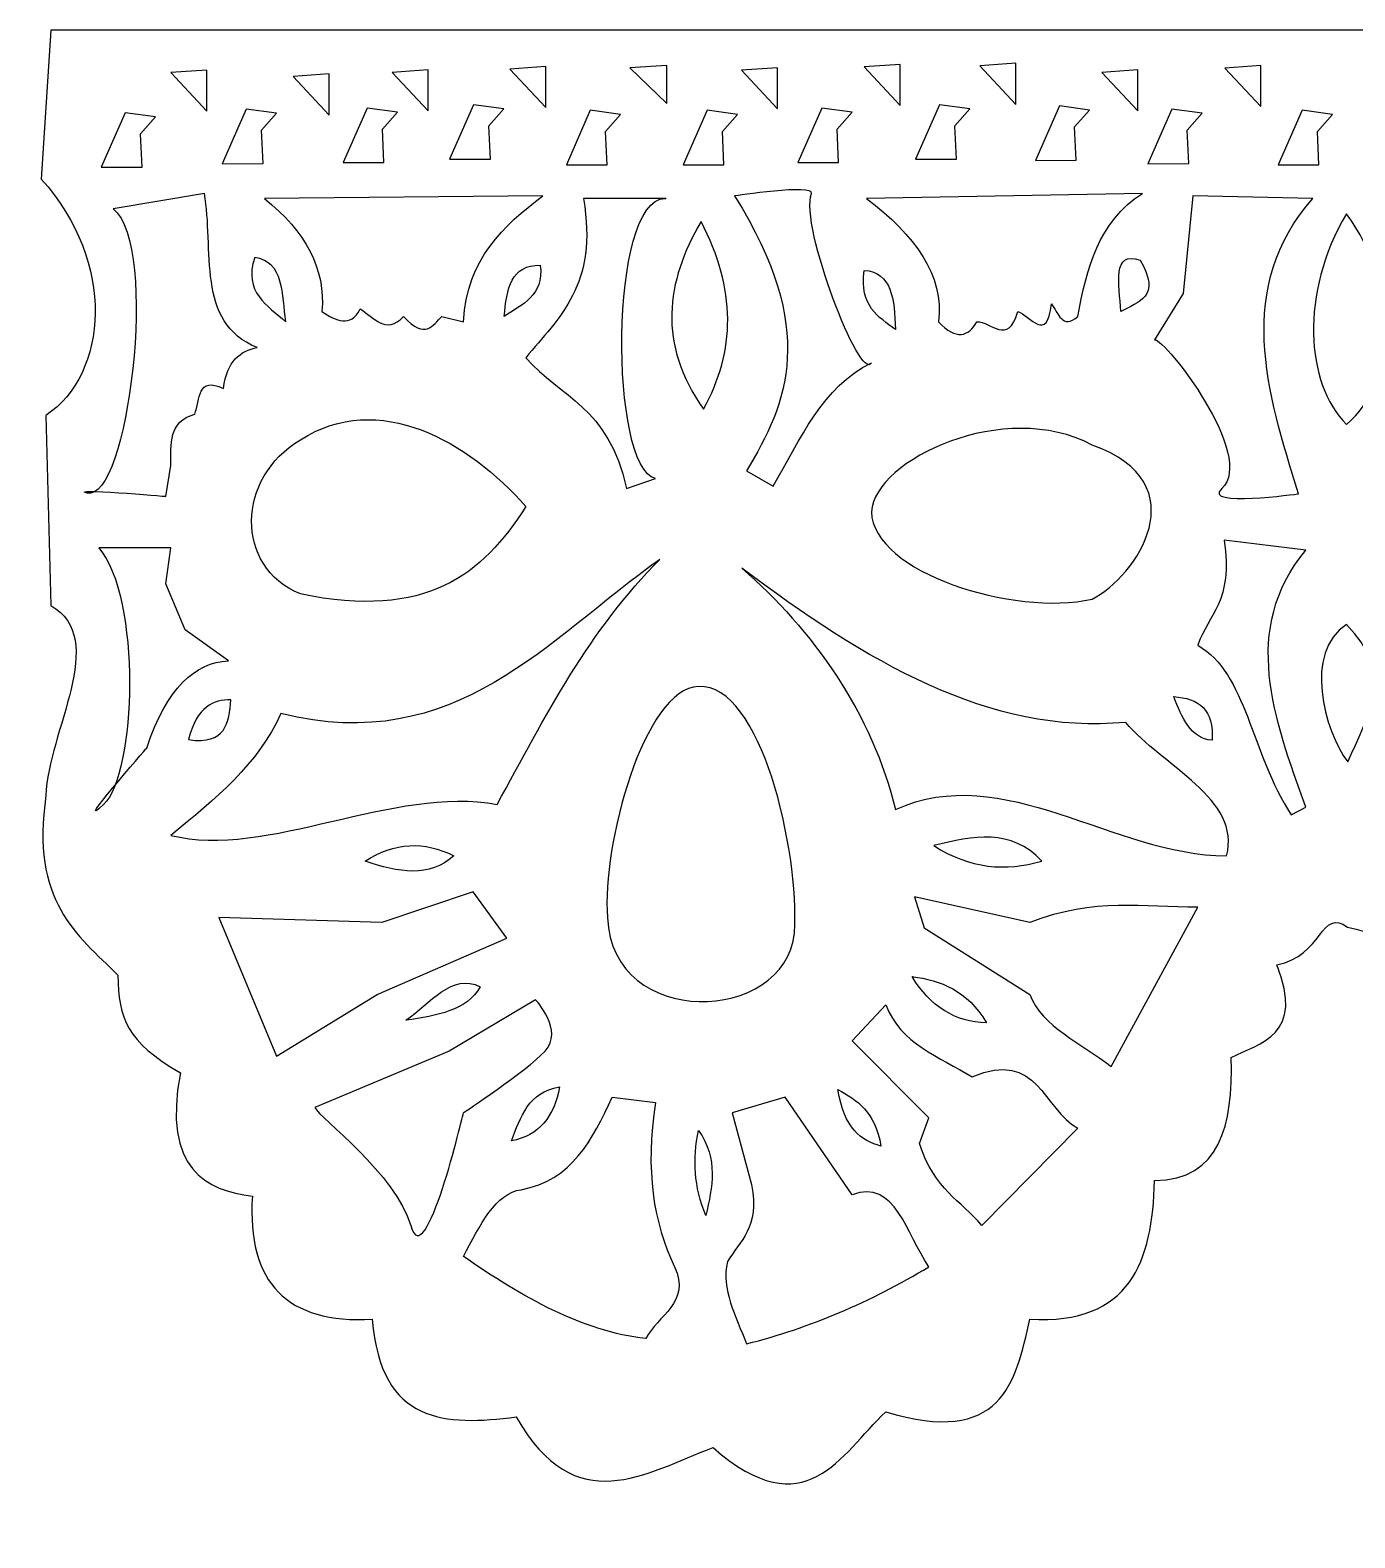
# Model space of a CAD drawing. Header units: centimetres. Extents: x -10.2 to 8.9, y -10.3 to -5.9.
# Drawn here: x -10.249 to -6.358, y -10.285 to -5.857 of the extents above; entities that cross this region are included whole.
import ezdxf

# ---------------------------------------------------------------- set-up
doc = ezdxf.new("R2010")
doc.units = ezdxf.units.CM
doc.header["$MEASUREMENT"] = 0
doc.layers.add('Layer 1', color=7, linetype='Continuous')

msp = doc.modelspace()

# ---------------------------------------------------------------- linework, layer by layer
at = {"layer": 'Layer 1', "color": 253, "lineweight": 25}
msp.add_open_spline([(-10.1886, -5.85651), (-10.1886, -5.85651), (8.85746, -5.85651), (8.85746, -5.85651), (8.85746, -5.85651), (8.85746, -5.85651), (8.87156, -6.24875), (8.87156, -6.24875), (8.87156, -6.24875), (8.87156, -6.24875), (8.81517, -6.30909), (8.81517, -6.30909), (8.81517, -6.30909), (8.68114, -6.53877), (8.73843, -6.77869), (8.78698, -7.01813), (8.78698, -7.01813), (8.78698, -7.01813), (8.80107, -7.47071), (8.80107, -7.47071), (8.80107, -7.47071), (8.70332, -7.57375), (8.72299, -7.79278), (8.74468, -8.01381), (8.74468, -8.01381), (8.74468, -8.01381), (8.77288, -8.3457), (8.77288, -8.3457), (8.77288, -8.3457), (8.77339, -8.48009), (8.74312, -8.57714), (8.6037, -8.54182), (8.6037, -8.54182), (8.61717, -8.73713), (8.56204, -8.84435), (8.43453, -8.85863), (8.43453, -8.85863), (8.46686, -9.11774), (8.358, -9.20057), (8.22307, -9.25087), (8.22307, -9.25087), (8.18817, -9.4516), (8.19068, -9.68835), (7.88472, -9.62802), (7.88472, -9.62802), (7.79149, -9.7949), (7.73099, -10.04584), (7.50408, -9.86939), (7.50408, -9.86939), (7.32012, -10.00578), (7.16126, -10.26158), (6.89788, -10.02025), (6.89788, -10.02025), (6.80557, -10.14791), (6.51197, -10.28514), (6.34806, -9.89956), (6.34806, -9.89956), (6.16682, -9.98559), (5.9869, -10.00933), (5.88284, -9.6431), (5.88284, -9.6431), (5.68139, -9.58837), (5.49208, -9.57544), (5.60088, -9.29612), (5.60088, -9.29612), (5.43677, -9.19999), (5.2567, -9.10827), (5.37532, -8.93406), (5.37532, -8.93406), (5.29983, -8.84776), (5.12954, -8.85726), (5.20615, -8.61725), (5.20615, -8.61725), (5.15075, -8.58578), (5.1008, -8.63016), (5.03697, -8.48148), (5.03697, -8.48148), (4.97707, -8.52723), (4.95379, -8.62687), (4.82551, -8.57199), (4.82551, -8.57199), (4.7967, -8.71863), (4.77984, -8.88231), (4.64223, -8.87371), (4.64223, -8.87371), (4.63941, -9.14679), (4.5648, -9.23832), (4.45896, -9.25087), (4.45896, -9.25087), (4.42871, -9.53664), (4.29182, -9.65397), (4.06423, -9.62802), (4.06423, -9.62802), (4.03311, -9.88585), (3.92124, -9.99835), (3.68359, -9.88448), (3.68359, -9.88448), (3.4911, -10.16478), (3.29337, -10.19239), (3.09148, -10.02025), (3.09148, -10.02025), (2.91682, -10.1341), (2.74496, -10.20687), (2.59806, -9.91465), (2.59806, -9.91465), (2.45665, -9.96276), (2.21506, -10.01199), (2.14693, -9.67327), (2.14693, -9.67327), (1.98666, -9.68971), (1.71351, -9.60765), (1.79449, -9.31121), (1.79449, -9.31121), (1.61681, -9.24788), (1.49009, -9.1468), (1.55483, -8.90389), (1.55483, -8.90389), (1.44532, -8.85002), (1.35589, -8.78041), (1.38565, -8.61725), (1.38565, -8.61725), (1.29102, -8.61958), (1.24573, -8.55402), (1.21648, -8.46639), (1.21648, -8.46639), (1.16887, -8.57001), (1.0943, -8.58708), (1.01911, -8.60217), (1.01911, -8.60217), (1.0576, -8.78562), (0.96528, -8.8602), (0.83584, -8.90389), (0.83584, -8.90389), (0.89934, -9.14029), (0.77848, -9.19735), (0.63847, -9.23578), (0.63847, -9.23578), (0.63346, -9.55667), (0.49746, -9.67367), (0.28603, -9.67327), (0.28603, -9.67327), (0.22392, -9.8577), (0.13763, -10.01225), (-0.1651, -9.89956), (-0.1651, -9.89956), (-0.30037, -10.1133), (-0.45807, -10.22622), (-0.68672, -10.02025), (-0.68672, -10.02025), (-0.9151, -10.18924), (-1.10211, -10.17673), (-1.23653, -9.93351), (-1.23653, -9.93351), (-1.42917, -10.00409), (-1.66816, -9.91734), (-1.67708, -9.62047), (-1.67708, -9.62047), (-1.94494, -9.62802), (-2.05302, -9.50607), (-2.02953, -9.23201), (-2.02953, -9.23201), (-2.20096, -9.23681), (-2.27396, -9.09142), (-2.24452, -8.83977), (-2.24452, -8.83977), (-2.36486, -8.79555), (-2.45433, -8.72553), (-2.43836, -8.53051), (-2.43836, -8.53051), (-2.54454, -8.52159), (-2.56111, -8.50309), (-2.58639, -8.42113), (-2.58639, -8.42113), (-2.64796, -8.46587), (-2.66412, -8.57807), (-2.78728, -8.55691), (-2.78728, -8.55691), (-2.7736, -8.73841), (-2.82929, -8.85805), (-2.98465, -8.8888), (-2.98465, -8.8888), (-2.90476, -9.1), (-2.96585, -9.21566), (-3.16792, -9.23578), (-3.16792, -9.23578), (-3.15416, -9.50194), (-3.23867, -9.66294), (-3.50627, -9.62802), (-3.50627, -9.62802), (-3.57609, -10.0119), (-3.76872, -9.94086), (-3.9574, -9.88448), (-3.9574, -9.88448), (-4.06893, -10.15476), (-4.25941, -10.18744), (-4.52131, -10.00517), (-4.52131, -10.00517), (-4.70393, -10.19542), (-4.87439, -10.1818), (-5.02883, -9.89956), (-5.02883, -9.89956), (-5.23383, -9.95111), (-5.40601, -9.93241), (-5.46586, -9.67327), (-5.46586, -9.67327), (-5.66904, -9.62542), (-5.8788, -9.58368), (-5.78426, -9.25879), (-5.78426, -9.25879), (-5.94923, -9.26447), (-6.06463, -9.13075), (-6.02393, -8.89672), (-6.02393, -8.89672), (-6.12843, -8.81499), (-6.21373, -8.75663), (-6.19894, -8.63234), (-6.19894, -8.63234), (-6.22583, -8.534), (-6.31276, -8.50549), (-6.37894, -8.49123), (-6.37894, -8.49123), (-6.45729, -8.43282), (-6.45199, -8.57568), (-6.58698, -8.60217), (-6.58698, -8.60217), (-6.50319, -8.80794), (-6.63742, -8.83282), (-6.72056, -8.87371), (-6.72056, -8.87371), (-6.71542, -9.07463), (-6.75339, -9.23248), (-6.94612, -9.23578), (-6.94612, -9.23578), (-6.9522, -9.4732), (-7.01665, -9.65953), (-7.31266, -9.6431), (-7.31266, -9.6431), (-7.35349, -9.83146), (-7.3962, -10.018), (-7.73559, -9.91465), (-7.73559, -9.91465), (-7.86943, -10.04267), (-7.97048, -10.25682), (-8.24311, -10.02025), (-8.24311, -10.02025), (-8.44276, -10.09456), (-8.64691, -10.23644), (-8.82112, -9.92974), (-8.82112, -9.92974), (-9.02885, -9.95664), (-9.21946, -9.95215), (-9.24405, -9.6431), (-9.24405, -9.6431), (-9.49362, -9.65669), (-9.61276, -9.53769), (-9.5965, -9.28104), (-9.5965, -9.28104), (-9.73082, -9.26493), (-9.86154, -9.20306), (-9.80796, -8.91897), (-9.80796, -8.91897), (-9.96589, -8.82767), (-9.99, -8.75992), (-9.99124, -8.63234), (-9.99124, -8.63234), (-10.11143, -8.51362), (-10.24926, -8.41522), (-10.2027, -8.10433), (-10.2027, -8.10433), (-10.19796, -7.91825), (-10.016, -7.64464), (-10.1886, -7.54614), (-10.1886, -7.54614), (-10.1886, -7.54614), (-10.2027, -6.98796), (-10.2027, -6.98796), (-10.2027, -6.98796), (-10.02021, -6.86658), (-9.99547, -6.53848), (-10.2168, -6.294), (-10.2168, -6.294), (-10.2168, -6.294), (-10.1886, -5.85651), (-10.1886, -5.85651)], degree=3, knots=[0, 0, 0, 0, 0.0138889, 0.0138889, 0.0138889, 0.0138889, 0.0277778, 0.0277778, 0.0277778, 0.0277778, 0.0416667, 0.0416667, 0.0416667, 0.0416667, 0.0555556, 0.0555556, 0.0555556, 0.0555556, 0.0694444, 0.0694444, 0.0694444, 0.0694444, 0.0833333, 0.0833333, 0.0833333, 0.0833333, 0.0972222, 0.0972222, 0.0972222, 0.0972222, 0.1111111, 0.1111111, 0.1111111, 0.1111111, 0.125, 0.125, 0.125, 0.125, 0.1388889, 0.1388889, 0.1388889, 0.1388889, 0.1527778, 0.1527778, 0.1527778, 0.1527778, 0.1666667, 0.1666667, 0.1666667, 0.1666667, 0.1805556, 0.1805556, 0.1805556, 0.1805556, 0.1944444, 0.1944444, 0.1944444, 0.1944444, 0.2083333, 0.2083333, 0.2083333, 0.2083333, 0.2222222, 0.2222222, 0.2222222, 0.2222222, 0.2361111, 0.2361111, 0.2361111, 0.2361111, 0.25, 0.25, 0.25, 0.25, 0.2638889, 0.2638889, 0.2638889, 0.2638889, 0.2777778, 0.2777778, 0.2777778, 0.2777778, 0.2916667, 0.2916667, 0.2916667, 0.2916667, 0.3055556, 0.3055556, 0.3055556, 0.3055556, 0.3194444, 0.3194444, 0.3194444, 0.3194444, 0.3333333, 0.3333333, 0.3333333, 0.3333333, 0.3472222, 0.3472222, 0.3472222, 0.3472222, 0.3611111, 0.3611111, 0.3611111, 0.3611111, 0.375, 0.375, 0.375, 0.375, 0.3888889, 0.3888889, 0.3888889, 0.3888889, 0.4027778, 0.4027778, 0.4027778, 0.4027778, 0.4166667, 0.4166667, 0.4166667, 0.4166667, 0.4305556, 0.4305556, 0.4305556, 0.4305556, 0.4444444, 0.4444444, 0.4444444, 0.4444444, 0.4583333, 0.4583333, 0.4583333, 0.4583333, 0.4722222, 0.4722222, 0.4722222, 0.4722222, 0.4861111, 0.4861111, 0.4861111, 0.4861111, 0.5, 0.5, 0.5, 0.5, 0.5138889, 0.5138889, 0.5138889, 0.5138889, 0.5277778, 0.5277778, 0.5277778, 0.5277778, 0.5416667, 0.5416667, 0.5416667, 0.5416667, 0.5555556, 0.5555556, 0.5555556, 0.5555556, 0.5694444, 0.5694444, 0.5694444, 0.5694444, 0.5833333, 0.5833333, 0.5833333, 0.5833333, 0.5972222, 0.5972222, 0.5972222, 0.5972222, 0.6111111, 0.6111111, 0.6111111, 0.6111111, 0.625, 0.625, 0.625, 0.625, 0.6388889, 0.6388889, 0.6388889, 0.6388889, 0.6527778, 0.6527778, 0.6527778, 0.6527778, 0.6666667, 0.6666667, 0.6666667, 0.6666667, 0.6805556, 0.6805556, 0.6805556, 0.6805556, 0.6944444, 0.6944444, 0.6944444, 0.6944444, 0.7083333, 0.7083333, 0.7083333, 0.7083333, 0.7222222, 0.7222222, 0.7222222, 0.7222222, 0.7361111, 0.7361111, 0.7361111, 0.7361111, 0.75, 0.75, 0.75, 0.75, 0.7638889, 0.7638889, 0.7638889, 0.7638889, 0.7777778, 0.7777778, 0.7777778, 0.7777778, 0.7916667, 0.7916667, 0.7916667, 0.7916667, 0.8055556, 0.8055556, 0.8055556, 0.8055556, 0.8194444, 0.8194444, 0.8194444, 0.8194444, 0.8333333, 0.8333333, 0.8333333, 0.8333333, 0.8472222, 0.8472222, 0.8472222, 0.8472222, 0.8611111, 0.8611111, 0.8611111, 0.8611111, 0.875, 0.875, 0.875, 0.875, 0.8888889, 0.8888889, 0.8888889, 0.8888889, 0.9027778, 0.9027778, 0.9027778, 0.9027778, 0.9166667, 0.9166667, 0.9166667, 0.9166667, 0.9305556, 0.9305556, 0.9305556, 0.9305556, 0.9444444, 0.9444444, 0.9444444, 0.9444444, 0.9583333, 0.9583333, 0.9583333, 0.9583333, 0.9722222, 0.9722222, 0.9722222, 0.9722222, 1, 1, 1, 1], dxfattribs=at)
at = {"layer": 'Layer 1', "color": 7, "lineweight": 25}
for points, knots in [([(-9.83616, -5.98133), (-9.83616, -5.98133), (-9.73043, -5.97379), (-9.73043, -5.97379), (-9.73043, -5.97379), (-9.73043, -5.97379), (-9.73043, -6.09448), (-9.73043, -6.09448), (-9.73043, -6.09448), (-9.73043, -6.09448), (-9.83616, -5.98133), (-9.83616, -5.98133)], [0, 0, 0, 0, 0.25, 0.25, 0.25, 0.25, 0.5, 0.5, 0.5, 0.5, 1, 1, 1, 1]), ([(-9.18565, -5.98068), (-9.18565, -5.98068), (-9.07991, -5.97314), (-9.07991, -5.97314), (-9.07991, -5.97314), (-9.07991, -5.97314), (-9.07991, -6.09383), (-9.07991, -6.09383), (-9.07991, -6.09383), (-9.07991, -6.09383), (-9.18565, -5.98068), (-9.18565, -5.98068)], [0, 0, 0, 0, 0.25, 0.25, 0.25, 0.25, 0.5, 0.5, 0.5, 0.5, 1, 1, 1, 1]), ([(-8.83968, -5.97102), (-8.83968, -5.97102), (-8.73395, -5.96348), (-8.73395, -5.96348), (-8.73395, -5.96348), (-8.73395, -5.96348), (-8.73395, -6.08417), (-8.73395, -6.08417), (-8.73395, -6.08417), (-8.73395, -6.08417), (-8.83968, -5.97102), (-8.83968, -5.97102)], [0, 0, 0, 0, 0.25, 0.25, 0.25, 0.25, 0.5, 0.5, 0.5, 0.5, 1, 1, 1, 1]), ([(-8.48797, -5.96695), (-8.48797, -5.96695), (-8.37869, -5.95998), (-8.37869, -5.95998), (-8.37869, -5.95998), (-8.37869, -5.95998), (-8.37869, -6.07158), (-8.37869, -6.07158), (-8.37869, -6.07158), (-8.37869, -6.07158), (-8.48797, -5.96695), (-8.48797, -5.96695)], [0, 0, 0, 0, 0.25, 0.25, 0.25, 0.25, 0.5, 0.5, 0.5, 0.5, 1, 1, 1, 1]), ([(-8.15979, -5.97424), (-8.15979, -5.97424), (-8.05405, -5.9667), (-8.05405, -5.9667), (-8.05405, -5.9667), (-8.05405, -5.9667), (-8.05405, -6.08739), (-8.05405, -6.08739), (-8.05405, -6.08739), (-8.05405, -6.08739), (-8.15979, -5.97424), (-8.15979, -5.97424)], [0, 0, 0, 0, 0.25, 0.25, 0.25, 0.25, 0.5, 0.5, 0.5, 0.5, 1, 1, 1, 1]), ([(-7.79878, -5.96459), (-7.79878, -5.96459), (-7.69305, -5.95704), (-7.69305, -5.95704), (-7.69305, -5.95704), (-7.69305, -5.95704), (-7.69305, -6.07773), (-7.69305, -6.07773), (-7.69305, -6.07773), (-7.69305, -6.07773), (-7.79878, -5.96459), (-7.79878, -5.96459)], [0, 0, 0, 0, 0.25, 0.25, 0.25, 0.25, 0.5, 0.5, 0.5, 0.5, 1, 1, 1, 1]), ([(-7.45883, -5.96137), (-7.45883, -5.96137), (-7.3531, -5.95382), (-7.3531, -5.95382), (-7.3531, -5.95382), (-7.3531, -5.95382), (-7.3531, -6.07451), (-7.3531, -6.07451), (-7.3531, -6.07451), (-7.3531, -6.07451), (-7.45883, -5.96137), (-7.45883, -5.96137)], [0, 0, 0, 0, 0.25, 0.25, 0.25, 0.25, 0.5, 0.5, 0.5, 0.5, 1, 1, 1, 1]), ([(-7.10083, -5.98068), (-7.10083, -5.98068), (-6.9951, -5.97314), (-6.9951, -5.97314), (-6.9951, -5.97314), (-6.9951, -5.97314), (-6.9951, -6.09383), (-6.9951, -6.09383), (-6.9951, -6.09383), (-6.9951, -6.09383), (-7.10083, -5.98068), (-7.10083, -5.98068)], [0, 0, 0, 0, 0.25, 0.25, 0.25, 0.25, 0.5, 0.5, 0.5, 0.5, 1, 1, 1, 1]), ([(-6.73983, -5.96781), (-6.73983, -5.96781), (-6.63409, -5.96026), (-6.63409, -5.96026), (-6.63409, -5.96026), (-6.63409, -5.96026), (-6.63409, -6.08095), (-6.63409, -6.08095), (-6.63409, -6.08095), (-6.63409, -6.08095), (-6.73983, -5.96781), (-6.73983, -5.96781)], [0, 0, 0, 0, 0.25, 0.25, 0.25, 0.25, 0.5, 0.5, 0.5, 0.5, 1, 1, 1, 1]), ([(-9.47699, -5.99263), (-9.47699, -5.99263), (-9.37126, -5.98508), (-9.37126, -5.98508), (-9.37126, -5.98508), (-9.37126, -5.98508), (-9.37126, -6.10577), (-9.37126, -6.10577), (-9.37126, -6.10577), (-9.37126, -6.10577), (-9.47699, -5.99263), (-9.47699, -5.99263)], [0, 0, 0, 0, 0.25, 0.25, 0.25, 0.25, 0.5, 0.5, 0.5, 0.5, 1, 1, 1, 1]), ([(-10.04058, -6.25913), (-10.04058, -6.25913), (-9.97009, -6.0989), (-9.97009, -6.0989), (-9.97009, -6.0989), (-9.97009, -6.0989), (-9.881, -6.11113), (-9.881, -6.11113), (-9.881, -6.11113), (-9.881, -6.11113), (-9.92513, -6.16094), (-9.92513, -6.16094), (-9.92513, -6.16094), (-9.92513, -6.16094), (-9.92062, -6.25886), (-9.92062, -6.25886), (-9.92062, -6.25886), (-9.92062, -6.25886), (-10.04058, -6.25913), (-10.04058, -6.25913)], [0, 0, 0, 0, 0.1666667, 0.1666667, 0.1666667, 0.1666667, 0.3333333, 0.3333333, 0.3333333, 0.3333333, 0.5, 0.5, 0.5, 0.5, 0.6666667, 0.6666667, 0.6666667, 0.6666667, 1, 1, 1, 1]), ([(-9.68489, -6.24881), (-9.68489, -6.24881), (-9.6144, -6.08858), (-9.6144, -6.08858), (-9.6144, -6.08858), (-9.6144, -6.08858), (-9.5253, -6.10081), (-9.5253, -6.10081), (-9.5253, -6.10081), (-9.5253, -6.10081), (-9.56944, -6.15062), (-9.56944, -6.15062), (-9.56944, -6.15062), (-9.56944, -6.15062), (-9.56493, -6.24854), (-9.56493, -6.24854), (-9.56493, -6.24854), (-9.56493, -6.24854), (-9.68489, -6.24881), (-9.68489, -6.24881)], [0, 0, 0, 0, 0.1666667, 0.1666667, 0.1666667, 0.1666667, 0.3333333, 0.3333333, 0.3333333, 0.3333333, 0.5, 0.5, 0.5, 0.5, 0.6666667, 0.6666667, 0.6666667, 0.6666667, 1, 1, 1, 1]), ([(-9.3299, -6.24559), (-9.3299, -6.24559), (-9.25941, -6.08536), (-9.25941, -6.08536), (-9.25941, -6.08536), (-9.25941, -6.08536), (-9.17032, -6.09759), (-9.17032, -6.09759), (-9.17032, -6.09759), (-9.17032, -6.09759), (-9.21445, -6.1474), (-9.21445, -6.1474), (-9.21445, -6.1474), (-9.21445, -6.1474), (-9.20994, -6.24532), (-9.20994, -6.24532), (-9.20994, -6.24532), (-9.20994, -6.24532), (-9.3299, -6.24559), (-9.3299, -6.24559)], [0, 0, 0, 0, 0.1666667, 0.1666667, 0.1666667, 0.1666667, 0.3333333, 0.3333333, 0.3333333, 0.3333333, 0.5, 0.5, 0.5, 0.5, 0.6666667, 0.6666667, 0.6666667, 0.6666667, 1, 1, 1, 1]), ([(-9.01702, -6.23593), (-9.01702, -6.23593), (-8.94654, -6.0757), (-8.94654, -6.0757), (-8.94654, -6.0757), (-8.94654, -6.0757), (-8.85744, -6.08793), (-8.85744, -6.08793), (-8.85744, -6.08793), (-8.85744, -6.08793), (-8.90157, -6.13774), (-8.90157, -6.13774), (-8.90157, -6.13774), (-8.90157, -6.13774), (-8.89707, -6.23566), (-8.89707, -6.23566), (-8.89707, -6.23566), (-8.89707, -6.23566), (-9.01702, -6.23593), (-9.01702, -6.23593)], [0, 0, 0, 0, 0.1666667, 0.1666667, 0.1666667, 0.1666667, 0.3333333, 0.3333333, 0.3333333, 0.3333333, 0.5, 0.5, 0.5, 0.5, 0.6666667, 0.6666667, 0.6666667, 0.6666667, 1, 1, 1, 1]), ([(-8.67407, -6.25203), (-8.67407, -6.25203), (-8.60358, -6.09179), (-8.60358, -6.09179), (-8.60358, -6.09179), (-8.60358, -6.09179), (-8.51449, -6.10403), (-8.51449, -6.10403), (-8.51449, -6.10403), (-8.51449, -6.10403), (-8.55862, -6.15384), (-8.55862, -6.15384), (-8.55862, -6.15384), (-8.55862, -6.15384), (-8.55411, -6.25176), (-8.55411, -6.25176), (-8.55411, -6.25176), (-8.55411, -6.25176), (-8.67407, -6.25203), (-8.67407, -6.25203)], [0, 0, 0, 0, 0.1666667, 0.1666667, 0.1666667, 0.1666667, 0.3333333, 0.3333333, 0.3333333, 0.3333333, 0.5, 0.5, 0.5, 0.5, 0.6666667, 0.6666667, 0.6666667, 0.6666667, 1, 1, 1, 1]), ([(-8.33111, -6.25203), (-8.33111, -6.25203), (-8.26062, -6.09179), (-8.26062, -6.09179), (-8.26062, -6.09179), (-8.26062, -6.09179), (-8.17153, -6.10403), (-8.17153, -6.10403), (-8.17153, -6.10403), (-8.17153, -6.10403), (-8.21566, -6.15384), (-8.21566, -6.15384), (-8.21566, -6.15384), (-8.21566, -6.15384), (-8.21116, -6.25176), (-8.21116, -6.25176), (-8.21116, -6.25176), (-8.21116, -6.25176), (-8.33111, -6.25203), (-8.33111, -6.25203)], [0, 0, 0, 0, 0.1666667, 0.1666667, 0.1666667, 0.1666667, 0.3333333, 0.3333333, 0.3333333, 0.3333333, 0.5, 0.5, 0.5, 0.5, 0.6666667, 0.6666667, 0.6666667, 0.6666667, 1, 1, 1, 1]), ([(-7.99417, -6.24559), (-7.99417, -6.24559), (-7.92368, -6.08536), (-7.92368, -6.08536), (-7.92368, -6.08536), (-7.92368, -6.08536), (-7.83459, -6.09759), (-7.83459, -6.09759), (-7.83459, -6.09759), (-7.83459, -6.09759), (-7.87872, -6.1474), (-7.87872, -6.1474), (-7.87872, -6.1474), (-7.87872, -6.1474), (-7.87422, -6.24532), (-7.87422, -6.24532), (-7.87422, -6.24532), (-7.87422, -6.24532), (-7.99417, -6.24559), (-7.99417, -6.24559)], [0, 0, 0, 0, 0.1666667, 0.1666667, 0.1666667, 0.1666667, 0.3333333, 0.3333333, 0.3333333, 0.3333333, 0.5, 0.5, 0.5, 0.5, 0.6666667, 0.6666667, 0.6666667, 0.6666667, 1, 1, 1, 1]), ([(-7.64821, -6.23593), (-7.64821, -6.23593), (-7.57772, -6.0757), (-7.57772, -6.0757), (-7.57772, -6.0757), (-7.57772, -6.0757), (-7.48863, -6.08793), (-7.48863, -6.08793), (-7.48863, -6.08793), (-7.48863, -6.08793), (-7.53276, -6.13774), (-7.53276, -6.13774), (-7.53276, -6.13774), (-7.53276, -6.13774), (-7.52825, -6.23566), (-7.52825, -6.23566), (-7.52825, -6.23566), (-7.52825, -6.23566), (-7.64821, -6.23593), (-7.64821, -6.23593)], [0, 0, 0, 0, 0.1666667, 0.1666667, 0.1666667, 0.1666667, 0.3333333, 0.3333333, 0.3333333, 0.3333333, 0.5, 0.5, 0.5, 0.5, 0.6666667, 0.6666667, 0.6666667, 0.6666667, 1, 1, 1, 1]), ([(-7.29623, -6.23915), (-7.29623, -6.23915), (-7.22574, -6.07892), (-7.22574, -6.07892), (-7.22574, -6.07892), (-7.22574, -6.07892), (-7.13665, -6.09115), (-7.13665, -6.09115), (-7.13665, -6.09115), (-7.13665, -6.09115), (-7.18078, -6.14096), (-7.18078, -6.14096), (-7.18078, -6.14096), (-7.18078, -6.14096), (-7.17627, -6.23888), (-7.17627, -6.23888), (-7.17627, -6.23888), (-7.17627, -6.23888), (-7.29623, -6.23915), (-7.29623, -6.23915)], [0, 0, 0, 0, 0.1666667, 0.1666667, 0.1666667, 0.1666667, 0.3333333, 0.3333333, 0.3333333, 0.3333333, 0.5, 0.5, 0.5, 0.5, 0.6666667, 0.6666667, 0.6666667, 0.6666667, 1, 1, 1, 1]), ([(-6.9653, -6.24881), (-6.9653, -6.24881), (-6.89482, -6.08858), (-6.89482, -6.08858), (-6.89482, -6.08858), (-6.89482, -6.08858), (-6.80572, -6.10081), (-6.80572, -6.10081), (-6.80572, -6.10081), (-6.80572, -6.10081), (-6.84985, -6.15062), (-6.84985, -6.15062), (-6.84985, -6.15062), (-6.84985, -6.15062), (-6.84535, -6.24854), (-6.84535, -6.24854), (-6.84535, -6.24854), (-6.84535, -6.24854), (-6.9653, -6.24881), (-6.9653, -6.24881)], [0, 0, 0, 0, 0.1666667, 0.1666667, 0.1666667, 0.1666667, 0.3333333, 0.3333333, 0.3333333, 0.3333333, 0.5, 0.5, 0.5, 0.5, 0.6666667, 0.6666667, 0.6666667, 0.6666667, 1, 1, 1, 1]), ([(-6.58324, -6.25203), (-6.58324, -6.25203), (-6.51275, -6.09179), (-6.51275, -6.09179), (-6.51275, -6.09179), (-6.51275, -6.09179), (-6.42366, -6.10403), (-6.42366, -6.10403), (-6.42366, -6.10403), (-6.42366, -6.10403), (-6.46779, -6.15384), (-6.46779, -6.15384), (-6.46779, -6.15384), (-6.46779, -6.15384), (-6.46328, -6.25176), (-6.46328, -6.25176), (-6.46328, -6.25176), (-6.46328, -6.25176), (-6.58324, -6.25203), (-6.58324, -6.25203)], [0, 0, 0, 0, 0.1666667, 0.1666667, 0.1666667, 0.1666667, 0.3333333, 0.3333333, 0.3333333, 0.3333333, 0.5, 0.5, 0.5, 0.5, 0.6666667, 0.6666667, 0.6666667, 0.6666667, 1, 1, 1, 1]), ([(-8.17967, -6.3434), (-8.17967, -6.3434), (-7.94402, -6.30768), (-7.95411, -6.33586), (-7.95411, -6.33586), (-7.98889, -6.43301), (-7.80954, -6.89466), (-7.77789, -6.83369), (-7.77789, -6.83369), (-7.92166, -6.90362), (-7.98598, -7.05857), (-8.06689, -7.19576), (-8.06689, -7.19576), (-8.06689, -7.19576), (-8.14443, -7.1505), (-8.14443, -7.1505), (-8.14443, -7.1505), (-8.02492, -6.9517), (-7.93342, -6.7379), (-8.17967, -6.3434)], [0, 0, 0, 0, 0.1666667, 0.1666667, 0.1666667, 0.1666667, 0.3333333, 0.3333333, 0.3333333, 0.3333333, 0.5, 0.5, 0.5, 0.5, 0.6666667, 0.6666667, 0.6666667, 0.6666667, 1, 1, 1, 1]), ([(-10.00533, -6.38111), (-10.00533, -6.38111), (-9.73748, -6.33586), (-9.73748, -6.33586), (-9.73748, -6.33586), (-9.70796, -6.49689), (-9.76387, -6.71761), (-9.5824, -6.78844), (-9.5824, -6.78844), (-9.63178, -6.79926), (-9.67134, -6.82761), (-9.68109, -6.90912), (-9.68109, -6.90912), (-9.75814, -6.87153), (-9.75058, -6.94259), (-9.76567, -6.98455), (-9.76567, -6.98455), (-9.8434, -7.00582), (-9.8353, -7.07302), (-9.83616, -7.13541), (-9.83616, -7.13541), (-9.83616, -7.13541), (-9.85026, -7.22593), (-9.85026, -7.22593), (-9.85026, -7.22593), (-9.85026, -7.22593), (-10.14305, -7.20082), (-10.08166, -7.21618), (-10.08166, -7.21618), (-9.96343, -7.24576), (-9.86818, -6.48993), (-10.00533, -6.38111)], [0, 0, 0, 0, 0.1111111, 0.1111111, 0.1111111, 0.1111111, 0.2222222, 0.2222222, 0.2222222, 0.2222222, 0.3333333, 0.3333333, 0.3333333, 0.3333333, 0.4444444, 0.4444444, 0.4444444, 0.4444444, 0.5555556, 0.5555556, 0.5555556, 0.5555556, 0.6666667, 0.6666667, 0.6666667, 0.6666667, 0.7777778, 0.7777778, 0.7777778, 0.7777778, 1, 1, 1, 1]), ([(-9.56125, -6.35094), (-9.56125, -6.35094), (-8.74358, -6.3434), (-8.74358, -6.3434), (-8.74358, -6.3434), (-8.85855, -6.43155), (-8.96572, -6.52701), (-8.9762, -6.71301), (-8.9762, -6.71301), (-8.9762, -6.71301), (-9.03964, -6.69792), (-9.03964, -6.69792), (-9.03964, -6.69792), (-9.06744, -6.72238), (-9.08671, -6.76813), (-9.15242, -6.69792), (-9.15242, -6.69792), (-9.20443, -6.75276), (-9.23972, -6.70024), (-9.2793, -6.67529), (-9.2793, -6.67529), (-9.3085, -6.73168), (-9.34982, -6.71029), (-9.39208, -6.68283), (-9.39208, -6.68283), (-9.38091, -6.55774), (-9.43952, -6.44759), (-9.56125, -6.35094)], [0, 0, 0, 0, 0.125, 0.125, 0.125, 0.125, 0.25, 0.25, 0.25, 0.25, 0.375, 0.375, 0.375, 0.375, 0.5, 0.5, 0.5, 0.5, 0.625, 0.625, 0.625, 0.625, 0.75, 0.75, 0.75, 0.75, 1, 1, 1, 1]), ([(-8.62375, -6.35094), (-8.62375, -6.35094), (-8.34885, -6.35078), (-8.38409, -6.35094), (-8.38409, -6.35094), (-8.54964, -6.35168), (-8.54694, -7.14568), (-8.41229, -7.17313), (-8.41229, -7.17313), (-8.41229, -7.17313), (-8.49687, -7.2033), (-8.49687, -7.2033), (-8.49687, -7.2033), (-8.55216, -6.95897), (-8.69045, -6.9367), (-8.79293, -6.81861), (-8.79293, -6.81861), (-8.69647, -6.7017), (-8.57976, -6.60449), (-8.62375, -6.35094)], [0, 0, 0, 0, 0.1666667, 0.1666667, 0.1666667, 0.1666667, 0.3333333, 0.3333333, 0.3333333, 0.3333333, 0.5, 0.5, 0.5, 0.5, 0.6666667, 0.6666667, 0.6666667, 0.6666667, 1, 1, 1, 1]), ([(-7.79199, -6.35094), (-7.79199, -6.35094), (-6.98136, -6.33586), (-6.98136, -6.33586), (-6.98136, -6.33586), (-7.11261, -6.42026), (-7.14469, -6.55773), (-7.17168, -6.69792), (-7.17168, -6.69792), (-7.21701, -6.73747), (-7.22871, -6.68705), (-7.24922, -6.6602), (-7.24922, -6.6602), (-7.26165, -6.77727), (-7.31132, -6.69502), (-7.34791, -6.68283), (-7.34791, -6.68283), (-7.37696, -6.78611), (-7.42689, -6.71067), (-7.46774, -6.71301), (-7.46774, -6.71301), (-7.49362, -6.75687), (-7.52813, -6.76842), (-7.58052, -6.71301), (-7.58052, -6.71301), (-7.56349, -6.57671), (-7.64985, -6.45885), (-7.79199, -6.35094)], [0, 0, 0, 0, 0.125, 0.125, 0.125, 0.125, 0.25, 0.25, 0.25, 0.25, 0.375, 0.375, 0.375, 0.375, 0.5, 0.5, 0.5, 0.5, 0.625, 0.625, 0.625, 0.625, 0.75, 0.75, 0.75, 0.75, 1, 1, 1, 1]), ([(-6.48089, -6.35094), (-6.71118, -6.61233), (-6.61724, -6.91535), (-6.52319, -7.21839), (-6.52319, -7.21839), (-6.52319, -7.21839), (-6.8088, -7.25792), (-6.74875, -7.2033), (-6.74875, -7.2033), (-6.64609, -7.10992), (-6.91386, -6.76293), (-6.94612, -6.76581), (-6.94612, -6.76581), (-6.94612, -6.76581), (-6.86153, -6.63003), (-6.86153, -6.63003), (-6.86153, -6.63003), (-6.86153, -6.63003), (-6.83334, -6.3434), (-6.83334, -6.3434), (-6.83334, -6.3434), (-6.83334, -6.3434), (-6.48089, -6.35094), (-6.48089, -6.35094)], [0, 0, 0, 0, 0.1428571, 0.1428571, 0.1428571, 0.1428571, 0.2857143, 0.2857143, 0.2857143, 0.2857143, 0.4285714, 0.4285714, 0.4285714, 0.4285714, 0.5714286, 0.5714286, 0.5714286, 0.5714286, 0.7142857, 0.7142857, 0.7142857, 0.7142857, 1, 1, 1, 1]), ([(-8.27836, -6.41883), (-8.17443, -6.61687), (-8.17588, -6.79987), (-8.27131, -6.96947), (-8.27131, -6.96947), (-8.40605, -6.77805), (-8.38226, -6.59606), (-8.27836, -6.41883)], [0, 0, 0, 0, 0.3333333, 0.3333333, 0.3333333, 0.3333333, 1, 1, 1, 1]), ([(-6.38221, -6.3962), (-6.22413, -6.61006), (-6.23334, -6.88974), (-6.38221, -7.01473), (-6.38221, -7.01473), (-6.50247, -6.89401), (-6.52011, -6.62841), (-6.38221, -6.3962)], [0, 0, 0, 0, 0.3333333, 0.3333333, 0.3333333, 0.3333333, 1, 1, 1, 1]), ([(-6.98841, -6.53197), (-7.07205, -6.50296), (-7.05006, -6.60313), (-7.0448, -6.68283), (-7.0448, -6.68283), (-6.99509, -6.65461), (-6.92385, -6.64173), (-6.98841, -6.53197)], [0, 0, 0, 0, 0.3333333, 0.3333333, 0.3333333, 0.3333333, 1, 1, 1, 1]), ([(-9.58945, -6.52443), (-9.50203, -6.53657), (-9.50978, -6.63358), (-9.49781, -6.71301), (-9.49781, -6.71301), (-9.55207, -6.66464), (-9.62396, -6.62707), (-9.58945, -6.52443)], [0, 0, 0, 0, 0.3333333, 0.3333333, 0.3333333, 0.3333333, 1, 1, 1, 1]), ([(-8.75063, -6.54706), (-8.83516, -6.54461), (-8.85049, -6.61621), (-8.85637, -6.69792), (-8.85637, -6.69792), (-8.8052, -6.66126), (-8.73876, -6.63768), (-8.75063, -6.54706)], [0, 0, 0, 0, 0.3333333, 0.3333333, 0.3333333, 0.3333333, 1, 1, 1, 1]), ([(-7.79903, -6.56214), (-7.81348, -6.66812), (-7.7571, -6.6983), (-7.7074, -6.73563), (-7.7074, -6.73563), (-7.70943, -6.64729), (-7.71854, -6.56652), (-7.79903, -6.56214)], [0, 0, 0, 0, 0.3333333, 0.3333333, 0.3333333, 0.3333333, 1, 1, 1, 1]), ([(-8.79293, -7.2561), (-8.96019, -7.06483), (-9.22561, -6.9124), (-9.45552, -7.05998), (-9.45552, -7.05998), (-9.64256, -7.17072), (-9.65042, -7.43207), (-9.45552, -7.51256), (-9.45552, -7.51256), (-9.08316, -7.58919), (-8.9216, -7.45625), (-8.79293, -7.2561)], [0, 0, 0, 0, 0.25, 0.25, 0.25, 0.25, 0.5, 0.5, 0.5, 0.5, 1, 1, 1, 1]), ([(-7.77789, -7.27119), (-7.76684, -7.1169), (-7.38647, -6.93832), (-7.12939, -7.07507), (-7.12939, -7.07507), (-6.81339, -7.188), (-6.99984, -7.46268), (-7.12939, -7.52765), (-7.12939, -7.52765), (-7.36068, -7.57969), (-7.77244, -7.44923), (-7.77789, -7.27119)], [0, 0, 0, 0, 0.25, 0.25, 0.25, 0.25, 0.5, 0.5, 0.5, 0.5, 1, 1, 1, 1]), ([(-10.04763, -7.37679), (-9.99124, -7.37679), (-9.83616, -7.37679), (-9.83616, -7.37679), (-9.83616, -7.37679), (-9.83616, -7.37679), (-9.85026, -7.48239), (-9.85026, -7.48239), (-9.85026, -7.48239), (-9.85026, -7.48239), (-9.79387, -7.61817), (-9.79387, -7.61817), (-9.79387, -7.61817), (-9.79387, -7.61817), (-9.66699, -7.70868), (-9.66699, -7.70868), (-9.66699, -7.70868), (-9.76557, -7.71413), (-9.8479, -7.78916), (-9.90665, -7.96515), (-9.90665, -7.96515), (-9.90665, -7.96515), (-10.12912, -8.22038), (-10.03353, -8.13109), (-10.03353, -8.13109), (-9.93721, -8.04113), (-9.92233, -7.52208), (-10.04763, -7.37679)], [0, 0, 0, 0, 0.125, 0.125, 0.125, 0.125, 0.25, 0.25, 0.25, 0.25, 0.375, 0.375, 0.375, 0.375, 0.5, 0.5, 0.5, 0.5, 0.625, 0.625, 0.625, 0.625, 0.75, 0.75, 0.75, 0.75, 1, 1, 1, 1]), ([(-6.7417, -7.35416), (-6.7417, -7.35416), (-6.50204, -7.38433), (-6.50204, -7.38433), (-6.50204, -7.38433), (-6.69368, -7.61712), (-6.59531, -7.87813), (-6.50204, -8.13863), (-6.50204, -8.13863), (-6.50204, -8.13863), (-6.54433, -8.16126), (-6.54433, -8.16126), (-6.54433, -8.16126), (-6.66403, -7.98006), (-6.67462, -7.74398), (-6.81924, -7.66343), (-6.81924, -7.66343), (-6.78688, -7.57009), (-6.71464, -7.53651), (-6.7417, -7.35416)], [0, 0, 0, 0, 0.1666667, 0.1666667, 0.1666667, 0.1666667, 0.3333333, 0.3333333, 0.3333333, 0.3333333, 0.5, 0.5, 0.5, 0.5, 0.6666667, 0.6666667, 0.6666667, 0.6666667, 1, 1, 1, 1]), ([(-9.83616, -8.22161), (-9.70633, -8.11654), (-9.57762, -8.01075), (-9.51277, -7.86396), (-9.51277, -7.86396), (-8.99722, -7.99232), (-8.72762, -7.64247), (-8.39904, -7.41138), (-8.39904, -7.41138), (-8.60332, -7.61295), (-8.73748, -7.87453), (-8.87751, -8.13109), (-8.87751, -8.13109), (-9.1778, -8.07275), (-9.55476, -8.29256), (-9.83616, -8.22161)], [0, 0, 0, 0, 0.2, 0.2, 0.2, 0.2, 0.4, 0.4, 0.4, 0.4, 0.6, 0.6, 0.6, 0.6, 1, 1, 1, 1]), ([(-8.15853, -7.43713), (-7.79783, -7.70762), (-7.43084, -7.92868), (-7.03071, -7.88972), (-7.03071, -7.88972), (-6.92266, -8.01815), (-6.68954, -8.1157), (-6.73465, -8.28195), (-6.73465, -8.28195), (-7.06798, -8.27994), (-7.39024, -8.00004), (-7.7074, -8.14618), (-7.7074, -8.14618), (-7.77251, -7.8685), (-7.95093, -7.61583), (-8.15853, -7.43713)], [0, 0, 0, 0, 0.2, 0.2, 0.2, 0.2, 0.4, 0.4, 0.4, 0.4, 0.6, 0.6, 0.6, 0.6, 1, 1, 1, 1]), ([(-6.38221, -7.60217), (-6.24179, -7.74182), (-6.31859, -7.87473), (-6.37869, -8.00572), (-6.37869, -8.00572), (-6.44785, -7.91362), (-6.50937, -7.68444), (-6.38221, -7.60217)], [0, 0, 0, 0, 0.3333333, 0.3333333, 0.3333333, 0.3333333, 1, 1, 1, 1]), ([(-8.28541, -7.78411), (-8.10214, -7.77787), (-7.98968, -8.26104), (-8.00345, -8.50824), (-8.00345, -8.50824), (-8.03221, -8.77608), (-8.53946, -8.79358), (-8.55326, -8.46298), (-8.55326, -8.46298), (-8.56956, -8.2506), (-8.44644, -7.79047), (-8.28541, -7.78411)], [0, 0, 0, 0, 0.25, 0.25, 0.25, 0.25, 0.5, 0.5, 0.5, 0.5, 1, 1, 1, 1]), ([(-9.78402, -7.94056), (-9.75842, -7.84175), (-9.71134, -7.82342), (-9.65941, -7.82322), (-9.65941, -7.82322), (-9.66536, -7.8909), (-9.67403, -7.95639), (-9.78402, -7.94056)], [0, 0, 0, 0, 0.3333333, 0.3333333, 0.3333333, 0.3333333, 1, 1, 1, 1]), ([(-6.88973, -7.81429), (-6.86508, -7.87551), (-6.8405, -7.93682), (-6.77695, -7.94252), (-6.77695, -7.94252), (-6.7709, -7.85307), (-6.81618, -7.81856), (-6.88973, -7.81429)], [0, 0, 0, 0, 0.3333333, 0.3333333, 0.3333333, 0.3333333, 1, 1, 1, 1]), ([(-7.59462, -8.25178), (-7.47973, -8.22277), (-7.36623, -8.20048), (-7.27742, -8.29704), (-7.27742, -8.29704), (-7.38315, -8.32845), (-7.48888, -8.31984), (-7.59462, -8.25178)], [0, 0, 0, 0, 0.3333333, 0.3333333, 0.3333333, 0.3333333, 1, 1, 1, 1]), ([(-9.2652, -8.29704), (-9.1677, -8.33157), (-9.07553, -8.34615), (-9.00439, -8.28195), (-9.00439, -8.28195), (-9.09133, -8.23801), (-9.17827, -8.24142), (-9.2652, -8.29704)], [0, 0, 0, 0, 0.3333333, 0.3333333, 0.3333333, 0.3333333, 1, 1, 1, 1]), ([(-9.69518, -8.46298), (-9.69518, -8.46298), (-9.21586, -8.47807), (-9.21586, -8.47807), (-9.21586, -8.47807), (-9.21586, -8.47807), (-8.948, -8.38755), (-8.948, -8.38755), (-8.948, -8.38755), (-8.948, -8.38755), (-8.84932, -8.52333), (-8.84932, -8.52333), (-8.84932, -8.52333), (-8.84932, -8.52333), (-9.22996, -8.68927), (-9.22996, -8.68927), (-9.22996, -8.68927), (-9.22996, -8.68927), (-9.52601, -8.87031), (-9.52601, -8.87031), (-9.52601, -8.87031), (-9.52601, -8.87031), (-9.69518, -8.46298), (-9.69518, -8.46298)], [0, 0, 0, 0, 0.1428571, 0.1428571, 0.1428571, 0.1428571, 0.2857143, 0.2857143, 0.2857143, 0.2857143, 0.4285714, 0.4285714, 0.4285714, 0.4285714, 0.5714286, 0.5714286, 0.5714286, 0.5714286, 0.7142857, 0.7142857, 0.7142857, 0.7142857, 1, 1, 1, 1]), ([(-7.65101, -8.40264), (-7.65101, -8.40264), (-7.31266, -8.47807), (-7.31266, -8.47807), (-7.31266, -8.47807), (-7.11989, -8.40242), (-6.97741, -8.43441), (-6.81924, -8.43281), (-6.81924, -8.43281), (-6.81924, -8.43281), (-7.073, -8.90048), (-7.073, -8.90048), (-7.073, -8.90048), (-7.16067, -8.83424), (-7.27622, -8.78292), (-7.31266, -8.68927), (-7.31266, -8.68927), (-7.31266, -8.68927), (-7.62281, -8.49316), (-7.62281, -8.49316), (-7.62281, -8.49316), (-7.62281, -8.49316), (-7.65101, -8.40264), (-7.65101, -8.40264)], [0, 0, 0, 0, 0.1428571, 0.1428571, 0.1428571, 0.1428571, 0.2857143, 0.2857143, 0.2857143, 0.2857143, 0.4285714, 0.4285714, 0.4285714, 0.4285714, 0.5714286, 0.5714286, 0.5714286, 0.5714286, 0.7142857, 0.7142857, 0.7142857, 0.7142857, 1, 1, 1, 1]), ([(-9.14537, -8.7647), (-9.05445, -8.75136), (-8.96568, -8.73573), (-8.92686, -8.66665), (-8.92686, -8.66665), (-9.00974, -8.62408), (-9.07469, -8.71585), (-9.14537, -8.7647)], [0, 0, 0, 0, 0.3333333, 0.3333333, 0.3333333, 0.3333333, 1, 1, 1, 1]), ([(-7.65806, -8.63647), (-7.60513, -8.72434), (-7.53235, -8.76972), (-7.43954, -8.77225), (-7.43954, -8.77225), (-7.49659, -8.67629), (-7.57465, -8.64781), (-7.65806, -8.63647)], [0, 0, 0, 0, 0.3333333, 0.3333333, 0.3333333, 0.3333333, 1, 1, 1, 1]), ([(-9.41323, -9.02117), (-9.41323, -9.02117), (-9.01849, -8.85522), (-9.01849, -8.85522), (-9.01849, -8.85522), (-9.01849, -8.85522), (-8.76473, -8.70436), (-8.76473, -8.70436), (-8.76473, -8.70436), (-8.76473, -8.70436), (-8.68014, -8.79488), (-8.73654, -8.85522), (-8.73654, -8.85522), (-8.79293, -8.91557), (-8.9762, -9.03625), (-8.9762, -9.03625), (-8.9762, -9.03625), (-8.9762, -9.03625), (-9.08898, -9.51901), (-9.13127, -9.36815), (-9.13127, -9.36815), (-9.17357, -9.21729), (-9.39913, -9.05134), (-9.41323, -9.02117)], [0, 0, 0, 0, 0.1428571, 0.1428571, 0.1428571, 0.1428571, 0.2857143, 0.2857143, 0.2857143, 0.2857143, 0.4285714, 0.4285714, 0.4285714, 0.4285714, 0.5714286, 0.5714286, 0.5714286, 0.5714286, 0.7142857, 0.7142857, 0.7142857, 0.7142857, 1, 1, 1, 1]), ([(-7.48183, -8.93065), (-7.57811, -8.87276), (-7.69212, -8.83384), (-7.73559, -8.71945), (-7.73559, -8.71945), (-7.73559, -8.71945), (-7.83428, -8.82505), (-7.83428, -8.82505), (-7.83428, -8.82505), (-7.83428, -8.82505), (-7.60871, -9.05134), (-7.60871, -9.05134), (-7.60871, -9.05134), (-7.60871, -9.05134), (-7.63691, -9.12677), (-7.63691, -9.12677), (-7.63691, -9.12677), (-7.59145, -9.26577), (-7.51576, -9.29155), (-7.45364, -9.36815), (-7.45364, -9.36815), (-7.45364, -9.36815), (-7.17168, -9.08151), (-7.17168, -9.08151), (-7.17168, -9.08151), (-7.27263, -9.02767), (-7.28789, -8.84879), (-7.48183, -8.93065)], [0, 0, 0, 0, 0.125, 0.125, 0.125, 0.125, 0.25, 0.25, 0.25, 0.25, 0.375, 0.375, 0.375, 0.375, 0.5, 0.5, 0.5, 0.5, 0.625, 0.625, 0.625, 0.625, 0.75, 0.75, 0.75, 0.75, 1, 1, 1, 1]), ([(-8.83522, -9.11923), (-8.75346, -9.10363), (-8.70958, -9.0475), (-8.69424, -8.96082), (-8.69424, -8.96082), (-8.7852, -8.97598), (-8.80885, -9.04877), (-8.83522, -9.11923)], [0, 0, 0, 0, 0.3333333, 0.3333333, 0.3333333, 0.3333333, 1, 1, 1, 1]), ([(-7.87657, -8.96837), (-7.85788, -9.08262), (-7.80793, -9.11882), (-7.74969, -9.13431), (-7.74969, -9.13431), (-7.76678, -9.03405), (-7.82032, -8.99878), (-7.87657, -8.96837)], [0, 0, 0, 0, 0.3333333, 0.3333333, 0.3333333, 0.3333333, 1, 1, 1, 1]), ([(-8.53917, -8.991), (-8.59727, -9.11488), (-8.65787, -9.23609), (-8.80702, -9.26254), (-8.80702, -9.26254), (-8.88088, -9.27184), (-8.92822, -9.36628), (-8.9762, -9.45866), (-8.9762, -9.45866), (-8.80288, -9.5785), (-8.62697, -9.67889), (-8.44048, -9.70004), (-8.44048, -9.70004), (-8.40663, -9.63223), (-8.30727, -9.59447), (-8.3559, -9.48883), (-8.3559, -9.48883), (-8.41815, -9.36114), (-8.44299, -9.20483), (-8.41229, -9.00608), (-8.41229, -9.00608), (-8.41229, -9.00608), (-8.53917, -8.991), (-8.53917, -8.991)], [0, 0, 0, 0, 0.1428571, 0.1428571, 0.1428571, 0.1428571, 0.2857143, 0.2857143, 0.2857143, 0.2857143, 0.4285714, 0.4285714, 0.4285714, 0.4285714, 0.5714286, 0.5714286, 0.5714286, 0.5714286, 0.7142857, 0.7142857, 0.7142857, 0.7142857, 1, 1, 1, 1]), ([(-8.18672, -9.03625), (-8.18672, -9.03625), (-8.03165, -8.991), (-8.03165, -8.991), (-8.03165, -8.991), (-8.03165, -8.991), (-7.83428, -9.27763), (-7.83428, -9.27763), (-7.83428, -9.27763), (-7.70811, -9.22802), (-7.67436, -9.39597), (-7.60871, -9.48883), (-7.60871, -9.48883), (-7.78075, -9.59226), (-7.95911, -9.66859), (-8.14443, -9.71513), (-8.14443, -9.71513), (-8.1767, -9.63467), (-8.21925, -9.55421), (-8.20082, -9.47375), (-8.20082, -9.47375), (-8.16428, -9.41227), (-8.10494, -9.37521), (-8.13033, -9.24746), (-8.13033, -9.24746), (-8.13033, -9.24746), (-8.18672, -9.03625), (-8.18672, -9.03625)], [0, 0, 0, 0, 0.125, 0.125, 0.125, 0.125, 0.25, 0.25, 0.25, 0.25, 0.375, 0.375, 0.375, 0.375, 0.5, 0.5, 0.5, 0.5, 0.625, 0.625, 0.625, 0.625, 0.75, 0.75, 0.75, 0.75, 1, 1, 1, 1]), ([(-8.28541, -9.08905), (-8.3039, -9.17203), (-8.29892, -9.255), (-8.26426, -9.33797), (-8.26426, -9.33797), (-8.24474, -9.255), (-8.22693, -9.17203), (-8.28541, -9.08905)], [0, 0, 0, 0, 0.3333333, 0.3333333, 0.3333333, 0.3333333, 1, 1, 1, 1])]:
    msp.add_open_spline(points, degree=3, knots=knots, dxfattribs=at)
at = {"layer": 'Layer 1', "color": 253, "lineweight": 25}
msp.add_open_spline([(-9.7262, -7.93573), (-9.7262, -7.93573), (-9.7262, -7.93573), (-9.7262, -7.93573)], degree=3, dxfattribs=at)

doc.saveas('drawing.dxf')
